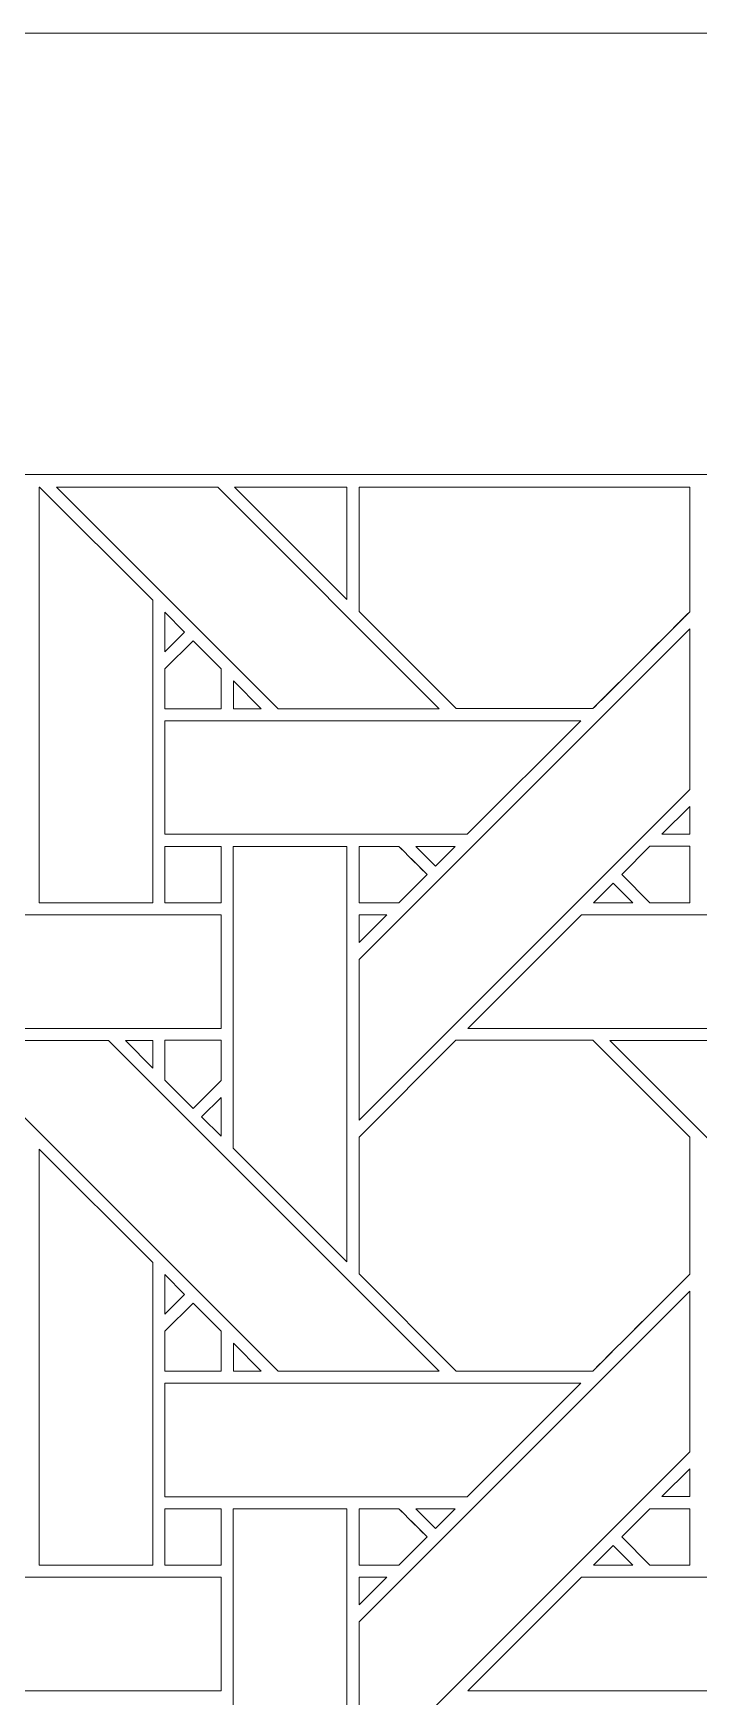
# Model space of a CAD drawing. Header units: inches. Extents: x 7.4 to 17.4, y 4.1 to 14.1.
# Drawn here: x 12.154 to 13.107, y 11.712 to 14.095 of the extents above; entities that cross this region are included whole.
import ezdxf

# ---------------------------------------------------------------- set-up
doc = ezdxf.new("R2010")
doc.units = ezdxf.units.IN
doc.header["$MEASUREMENT"] = 0
doc.layers.add('Design', color=7, linetype='Continuous', lineweight=0)

msp = doc.modelspace()

# ---------------------------------------------------------------- linework, layer by layer
at = {"layer": 'Design'}
for points, knots in [([(7.3829, 14.0948), (7.3829, 14.0948), (7.3829, 4.0948), (7.3829, 4.0948), (7.3829, 4.0948), (17.3829, 4.0948), (17.3829, 4.0948), (17.3829, 4.0948), (17.3829, 14.0948), (17.3829, 14.0948), (17.3829, 14.0948), (7.3829, 14.0948), (7.3829, 14.0948)], [0, 0, 0, 0, 1, 1, 1, 2, 2, 2, 3, 3, 3, 4, 4, 4, 4]), ([(8.0149, 13.4627), (8.0149, 13.4627), (8.0149, 4.7268), (8.0149, 4.7268), (8.0149, 4.7268), (16.7508, 4.7268), (16.7508, 4.7268), (16.7508, 4.7268), (16.7508, 13.4627), (16.7508, 13.4627), (16.7508, 13.4627), (8.0149, 13.4627), (8.0149, 13.4627)], [0, 0, 0, 0, 1, 1, 1, 2, 2, 2, 3, 3, 3, 4, 4, 4, 4]), ([(12.1629, 13.4448), (12.1629, 13.4448), (12.3252, 13.283), (12.3252, 13.283), (12.3252, 13.283), (12.3252, 12.8493), (12.3252, 12.8493), (12.3252, 12.8493), (12.1625, 12.8493), (12.1625, 12.8493), (12.1625, 12.8493), (12.1625, 13.4448), (12.1625, 13.4448), (12.1625, 13.4448), (12.1629, 13.4448), (12.1629, 13.4448)], [0, 0, 0, 0, 1, 1, 1, 2, 2, 2, 3, 3, 3, 4, 4, 4, 5, 5, 5, 5]), ([(12.7354, 13.1273), (12.7354, 13.1273), (12.5044, 13.1273), (12.5044, 13.1273), (12.5044, 13.1273), (12.187, 13.4448), (12.187, 13.4448), (12.187, 13.4448), (12.418, 13.4448), (12.418, 13.4448), (12.418, 13.4448), (12.7354, 13.1273), (12.7354, 13.1273)], [0, 0, 0, 0, 1, 1, 1, 2, 2, 2, 3, 3, 3, 4, 4, 4, 4]), ([(12.6032, 13.4448), (12.6032, 13.4448), (12.6032, 13.2837), (12.6032, 13.2837), (12.6032, 13.2837), (12.4422, 13.4448), (12.4422, 13.4448), (12.4422, 13.4448), (12.6032, 13.4448), (12.6032, 13.4448)], [0, 0, 0, 0, 1, 1, 1, 2, 2, 2, 3, 3, 3, 3]), ([(13.0941, 13.4448), (13.0941, 13.4448), (13.0941, 13.2661), (13.0941, 13.2661), (13.0763, 13.2481), (12.9643, 13.1364), (12.9553, 13.1274), (12.9553, 13.1274), (12.7596, 13.1274), (12.7596, 13.1274), (12.7596, 13.1274), (12.6204, 13.2666), (12.6204, 13.2666), (12.6204, 13.2666), (12.6204, 13.4448), (12.6204, 13.4448), (12.6204, 13.4448), (13.0941, 13.4448), (13.0941, 13.4448)], [0, 0, 0, 0, 1, 1, 1, 2, 2, 2, 3, 3, 3, 4, 4, 4, 5, 5, 5, 6, 6, 6, 6]), ([(13.0941, 13.4448), (13.0941, 13.4448), (13.0941, 13.2661), (13.0941, 13.2661), (13.0759, 13.2477), (12.964, 13.1361), (12.9553, 13.1274), (12.9553, 13.1274), (12.7596, 13.1274), (12.7596, 13.1274), (12.7596, 13.1274), (12.6204, 13.2666), (12.6204, 13.2666), (12.6204, 13.2666), (12.6204, 13.4448), (12.6204, 13.4448), (12.6204, 13.4448), (13.0941, 13.4448), (13.0941, 13.4448)], [0, 0, 0, 0, 1, 1, 1, 2, 2, 2, 3, 3, 3, 4, 4, 4, 5, 5, 5, 6, 6, 6, 6]), ([(12.3425, 13.2088), (12.3425, 13.2088), (12.3425, 13.2655), (12.3425, 13.2655), (12.3425, 13.2655), (12.3707, 13.2369), (12.3707, 13.2369), (12.3707, 13.2369), (12.3425, 13.2088), (12.3425, 13.2088)], [0, 0, 0, 0, 1, 1, 1, 2, 2, 2, 3, 3, 3, 3]), ([(12.3425, 13.1271), (12.3425, 13.1271), (12.3425, 13.1844), (12.3425, 13.1844), (12.3425, 13.1844), (12.3829, 13.2247), (12.3829, 13.2247), (12.3829, 13.2247), (12.4232, 13.1844), (12.4232, 13.1844), (12.4232, 13.1844), (12.4232, 13.1271), (12.4232, 13.1271), (12.4232, 13.1271), (12.3425, 13.1271), (12.3425, 13.1271)], [0, 0, 0, 0, 1, 1, 1, 2, 2, 2, 3, 3, 3, 4, 4, 4, 5, 5, 5, 5]), ([(12.3829, 13.2247), (12.3829, 13.2247), (12.4232, 13.1844), (12.4232, 13.1844), (12.4232, 13.1844), (12.4232, 13.1271), (12.4232, 13.1271), (12.4232, 13.1271), (12.3425, 13.1271), (12.3425, 13.1271), (12.3425, 13.1271), (12.3425, 13.1844), (12.3425, 13.1844), (12.3425, 13.1844), (12.3829, 13.2247), (12.3829, 13.2247)], [0, 0, 0, 0, 1, 1, 1, 2, 2, 2, 3, 3, 3, 4, 4, 4, 5, 5, 5, 5]), ([(13.0941, 13.0116), (13.0941, 13.0116), (12.6204, 12.5379), (12.6204, 12.5379), (12.6204, 12.5379), (12.6204, 12.768), (12.6204, 12.768), (12.6204, 12.768), (13.0941, 13.2416), (13.0941, 13.2416), (13.0941, 13.2416), (13.0941, 13.0116), (13.0941, 13.0116)], [0, 0, 0, 0, 1, 1, 1, 2, 2, 2, 3, 3, 3, 4, 4, 4, 4]), ([(12.4405, 13.1273), (12.4405, 13.1273), (12.4405, 13.1671), (12.4405, 13.1671), (12.4405, 13.1671), (12.4802, 13.1273), (12.4802, 13.1273), (12.4802, 13.1273), (12.4405, 13.1273), (12.4405, 13.1273)], [0, 0, 0, 0, 1, 1, 1, 2, 2, 2, 3, 3, 3, 3]), ([(12.9382, 13.1101), (12.9382, 13.1101), (12.7755, 12.9474), (12.7755, 12.9474), (12.7755, 12.9474), (12.3425, 12.9474), (12.3425, 12.9474), (12.3425, 12.9474), (12.3425, 13.1101), (12.3425, 13.1101), (12.3425, 13.1101), (12.9382, 13.1101), (12.9382, 13.1101)], [0, 0, 0, 0, 1, 1, 1, 2, 2, 2, 3, 3, 3, 4, 4, 4, 4]), ([(13.0543, 12.9474), (13.0543, 12.9474), (13.0941, 12.9872), (13.0941, 12.9872), (13.0941, 12.9872), (13.0941, 12.9474), (13.0941, 12.9474), (13.0941, 12.9474), (13.0543, 12.9474), (13.0543, 12.9474)], [0, 0, 0, 0, 1, 1, 1, 2, 2, 2, 3, 3, 3, 3]), ([(12.3425, 12.8494), (12.3425, 12.8494), (12.3425, 12.9301), (12.3425, 12.9301), (12.3425, 12.9301), (12.4228, 12.9301), (12.4228, 12.9301), (12.4228, 12.9301), (12.4228, 12.8494), (12.4228, 12.8494), (12.4228, 12.8494), (12.3425, 12.8494), (12.3425, 12.8494)], [0, 0, 0, 0, 1, 1, 1, 2, 2, 2, 3, 3, 3, 4, 4, 4, 4]), ([(12.4228, 12.9301), (12.4228, 12.9301), (12.4228, 12.8494), (12.4228, 12.8494), (12.4228, 12.8494), (12.3425, 12.8494), (12.3425, 12.8494), (12.3425, 12.8494), (12.3425, 12.9301), (12.3425, 12.9301), (12.3425, 12.9301), (12.4228, 12.9301), (12.4228, 12.9301)], [0, 0, 0, 0, 1, 1, 1, 2, 2, 2, 3, 3, 3, 4, 4, 4, 4]), ([(12.4403, 12.4979), (12.4403, 12.4979), (12.4403, 12.9301), (12.4403, 12.9301), (12.4403, 12.9301), (12.6032, 12.9301), (12.6032, 12.9301), (12.6032, 12.9301), (12.6032, 12.335), (12.6032, 12.335), (12.6032, 12.335), (12.4403, 12.4979), (12.4403, 12.4979)], [0, 0, 0, 0, 1, 1, 1, 2, 2, 2, 3, 3, 3, 4, 4, 4, 4]), ([(12.6204, 12.8494), (12.6204, 12.8494), (12.6204, 12.9301), (12.6204, 12.9301), (12.6204, 12.9301), (12.6775, 12.9301), (12.6775, 12.9301), (12.6826, 12.925), (12.7134, 12.8942), (12.7178, 12.8898), (12.7178, 12.8898), (12.6774, 12.8494), (12.6774, 12.8494), (12.6774, 12.8494), (12.6204, 12.8494), (12.6204, 12.8494)], [0, 0, 0, 0, 1, 1, 1, 2, 2, 2, 3, 3, 3, 4, 4, 4, 5, 5, 5, 5]), ([(12.7178, 12.8898), (12.7178, 12.8898), (12.6774, 12.8494), (12.6774, 12.8494), (12.6774, 12.8494), (12.6204, 12.8494), (12.6204, 12.8494), (12.6204, 12.8494), (12.6204, 12.9301), (12.6204, 12.9301), (12.6204, 12.9301), (12.6775, 12.9301), (12.6775, 12.9301), (12.6828, 12.9248), (12.7136, 12.894), (12.7178, 12.8898)], [0, 0, 0, 0, 1, 1, 1, 2, 2, 2, 3, 3, 3, 4, 4, 4, 5, 5, 5, 5]), ([(12.7018, 12.9301), (12.7018, 12.9301), (12.7583, 12.9301), (12.7583, 12.9301), (12.7583, 12.9301), (12.73, 12.9019), (12.73, 12.9019), (12.73, 12.9019), (12.7018, 12.9301), (12.7018, 12.9301)], [0, 0, 0, 0, 1, 1, 1, 2, 2, 2, 3, 3, 3, 3]), ([(13.037, 12.8494), (13.037, 12.8494), (12.9966, 12.8897), (12.9966, 12.8897), (12.9966, 12.8897), (13.037, 12.9302), (13.037, 12.9302), (13.037, 12.9302), (13.0941, 12.9302), (13.0941, 12.9302), (13.0941, 12.9302), (13.0941, 12.8494), (13.0941, 12.8494), (13.0941, 12.8494), (13.037, 12.8494), (13.037, 12.8494)], [0, 0, 0, 0, 1, 1, 1, 2, 2, 2, 3, 3, 3, 4, 4, 4, 5, 5, 5, 5]), ([(13.0941, 12.9302), (13.0941, 12.9302), (13.0941, 12.8494), (13.0941, 12.8494), (13.0941, 12.8494), (13.037, 12.8494), (13.037, 12.8494), (13.037, 12.8494), (12.9966, 12.8897), (12.9966, 12.8897), (12.9966, 12.8897), (13.037, 12.9302), (13.037, 12.9302), (13.037, 12.9302), (13.0941, 12.9302), (13.0941, 12.9302)], [0, 0, 0, 0, 1, 1, 1, 2, 2, 2, 3, 3, 3, 4, 4, 4, 5, 5, 5, 5]), ([(13.0127, 12.8493), (13.0127, 12.8493), (12.9562, 12.8493), (12.9562, 12.8493), (12.9562, 12.8493), (12.9845, 12.8776), (12.9845, 12.8776), (12.9845, 12.8776), (13.0127, 12.8493), (13.0127, 12.8493)], [0, 0, 0, 0, 1, 1, 1, 2, 2, 2, 3, 3, 3, 3]), ([(12.4228, 12.8322), (12.4228, 12.8322), (12.4228, 12.6694), (12.4228, 12.6694), (12.4228, 12.6694), (11.8275, 12.6694), (11.8275, 12.6694), (11.8275, 12.6694), (11.9904, 12.8322), (11.9904, 12.8322), (11.9904, 12.8322), (12.4228, 12.8322), (12.4228, 12.8322)], [0, 0, 0, 0, 1, 1, 1, 2, 2, 2, 3, 3, 3, 4, 4, 4, 4]), ([(12.6602, 12.8322), (12.6602, 12.8322), (12.6204, 12.7924), (12.6204, 12.7924), (12.6204, 12.7924), (12.6204, 12.8322), (12.6204, 12.8322), (12.6204, 12.8322), (12.6602, 12.8322), (12.6602, 12.8322)], [0, 0, 0, 0, 1, 1, 1, 2, 2, 2, 3, 3, 3, 3]), ([(13.3715, 12.8322), (13.3715, 12.8322), (13.3715, 12.6694), (13.3715, 12.6694), (13.3715, 12.6694), (12.7762, 12.6694), (12.7762, 12.6694), (12.7762, 12.6694), (12.9391, 12.8322), (12.9391, 12.8322), (12.9391, 12.8322), (13.3715, 12.8322), (13.3715, 12.8322)], [0, 0, 0, 0, 1, 1, 1, 2, 2, 2, 3, 3, 3, 4, 4, 4, 4]), ([(12.7354, 12.1786), (12.7354, 12.1786), (12.5044, 12.1786), (12.5044, 12.1786), (12.5044, 12.1786), (12.0308, 12.6522), (12.0308, 12.6522), (12.0308, 12.6522), (12.2618, 12.6522), (12.2618, 12.6522), (12.2618, 12.6522), (12.7354, 12.1786), (12.7354, 12.1786)], [0, 0, 0, 0, 1, 1, 1, 2, 2, 2, 3, 3, 3, 4, 4, 4, 4]), ([(12.2859, 12.6522), (12.2859, 12.6522), (12.3253, 12.6522), (12.3253, 12.6522), (12.3253, 12.6522), (12.3253, 12.6124), (12.3253, 12.6124), (12.3253, 12.6124), (12.2859, 12.6522), (12.2859, 12.6522)], [0, 0, 0, 0, 1, 1, 1, 2, 2, 2, 3, 3, 3, 3]), ([(12.4228, 12.6523), (12.4228, 12.6523), (12.4228, 12.5947), (12.4228, 12.5947), (12.4228, 12.5947), (12.3828, 12.5547), (12.3828, 12.5547), (12.3828, 12.5547), (12.3425, 12.5951), (12.3425, 12.5951), (12.3425, 12.5951), (12.3425, 12.6523), (12.3425, 12.6523), (12.3425, 12.6523), (12.4228, 12.6523), (12.4228, 12.6523)], [0, 0, 0, 0, 1, 1, 1, 2, 2, 2, 3, 3, 3, 4, 4, 4, 5, 5, 5, 5]), ([(12.4228, 12.5947), (12.4228, 12.5947), (12.3828, 12.5547), (12.3828, 12.5547), (12.3828, 12.5547), (12.3425, 12.5951), (12.3425, 12.5951), (12.3425, 12.5951), (12.3425, 12.6523), (12.3425, 12.6523), (12.3425, 12.6523), (12.4228, 12.6523), (12.4228, 12.6523), (12.4228, 12.6523), (12.4228, 12.5947), (12.4228, 12.5947)], [0, 0, 0, 0, 1, 1, 1, 2, 2, 2, 3, 3, 3, 4, 4, 4, 5, 5, 5, 5]), ([(12.7591, 12.6523), (12.7591, 12.6523), (12.9553, 12.6523), (12.9553, 12.6523), (12.9553, 12.6523), (13.0941, 12.5135), (13.0941, 12.5135), (13.0941, 12.5135), (13.0941, 12.3173), (13.0941, 12.3173), (13.0763, 12.2994), (12.9643, 12.1876), (12.9553, 12.1786), (12.9553, 12.1786), (12.7596, 12.1786), (12.7596, 12.1786), (12.7596, 12.1786), (12.6204, 12.3179), (12.6204, 12.3179), (12.6204, 12.3179), (12.6204, 12.5135), (12.6204, 12.5135), (12.6204, 12.5135), (12.7591, 12.6523), (12.7591, 12.6523)], [0, 0, 0, 0, 1, 1, 1, 2, 2, 2, 3, 3, 3, 4, 4, 4, 5, 5, 5, 6, 6, 6, 7, 7, 7, 8, 8, 8, 8]), ([(13.0941, 12.5135), (13.0941, 12.5135), (13.0941, 12.3173), (13.0941, 12.3173), (13.0755, 12.2986), (12.9637, 12.187), (12.9553, 12.1786), (12.9553, 12.1786), (12.7596, 12.1786), (12.7596, 12.1786), (12.7596, 12.1786), (12.6204, 12.3179), (12.6204, 12.3179), (12.6204, 12.3179), (12.6204, 12.5135), (12.6204, 12.5135), (12.6204, 12.5135), (12.7591, 12.6523), (12.7591, 12.6523), (12.7591, 12.6523), (12.9553, 12.6523), (12.9553, 12.6523), (12.9553, 12.6523), (13.0941, 12.5135), (13.0941, 12.5135)], [0, 0, 0, 0, 1, 1, 1, 2, 2, 2, 3, 3, 3, 4, 4, 4, 5, 5, 5, 6, 6, 6, 7, 7, 7, 8, 8, 8, 8]), ([(13.6841, 12.1786), (13.6841, 12.1786), (13.4531, 12.1786), (13.4531, 12.1786), (13.4531, 12.1786), (12.9795, 12.6522), (12.9795, 12.6522), (12.9795, 12.6522), (13.2105, 12.6522), (13.2105, 12.6522), (13.2105, 12.6522), (13.6841, 12.1786), (13.6841, 12.1786)], [0, 0, 0, 0, 1, 1, 1, 2, 2, 2, 3, 3, 3, 4, 4, 4, 4]), ([(12.4228, 12.5704), (12.4228, 12.5704), (12.4228, 12.5152), (12.4228, 12.5152), (12.4228, 12.5152), (12.395, 12.5426), (12.395, 12.5426), (12.395, 12.5426), (12.4228, 12.5704), (12.4228, 12.5704)], [0, 0, 0, 0, 1, 1, 1, 2, 2, 2, 3, 3, 3, 3]), ([(12.1625, 11.9006), (12.1625, 11.9006), (12.1625, 12.4964), (12.1625, 12.4964), (12.1625, 12.4964), (12.3252, 12.3343), (12.3252, 12.3343), (12.3252, 12.3343), (12.3252, 11.9006), (12.3252, 11.9006), (12.3252, 11.9006), (12.1625, 11.9006), (12.1625, 11.9006)], [0, 0, 0, 0, 1, 1, 1, 2, 2, 2, 3, 3, 3, 4, 4, 4, 4]), ([(12.3425, 12.26), (12.3425, 12.26), (12.3425, 12.3168), (12.3425, 12.3168), (12.3425, 12.3168), (12.3707, 12.2882), (12.3707, 12.2882), (12.3707, 12.2882), (12.3425, 12.26), (12.3425, 12.26)], [0, 0, 0, 0, 1, 1, 1, 2, 2, 2, 3, 3, 3, 3]), ([(12.3425, 12.1784), (12.3425, 12.1784), (12.3425, 12.2357), (12.3425, 12.2357), (12.3425, 12.2357), (12.3829, 12.276), (12.3829, 12.276), (12.3829, 12.276), (12.4232, 12.2357), (12.4232, 12.2357), (12.4232, 12.2357), (12.4232, 12.1784), (12.4232, 12.1784), (12.4232, 12.1784), (12.3425, 12.1784), (12.3425, 12.1784)], [0, 0, 0, 0, 1, 1, 1, 2, 2, 2, 3, 3, 3, 4, 4, 4, 5, 5, 5, 5]), ([(12.3829, 12.276), (12.3829, 12.276), (12.4232, 12.2357), (12.4232, 12.2357), (12.4232, 12.2357), (12.4232, 12.1784), (12.4232, 12.1784), (12.4232, 12.1784), (12.3425, 12.1784), (12.3425, 12.1784), (12.3425, 12.1784), (12.3425, 12.2357), (12.3425, 12.2357), (12.3425, 12.2357), (12.3829, 12.276), (12.3829, 12.276)], [0, 0, 0, 0, 1, 1, 1, 2, 2, 2, 3, 3, 3, 4, 4, 4, 5, 5, 5, 5]), ([(13.0941, 12.0628), (13.0941, 12.0628), (12.6204, 11.5892), (12.6204, 11.5892), (12.6204, 11.5892), (12.6204, 11.8193), (12.6204, 11.8193), (12.6204, 11.8193), (13.0941, 12.2929), (13.0941, 12.2929), (13.0941, 12.2929), (13.0941, 12.0628), (13.0941, 12.0628)], [0, 0, 0, 0, 1, 1, 1, 2, 2, 2, 3, 3, 3, 4, 4, 4, 4]), ([(12.4405, 12.1786), (12.4405, 12.1786), (12.4405, 12.2184), (12.4405, 12.2184), (12.4405, 12.2184), (12.4802, 12.1786), (12.4802, 12.1786), (12.4802, 12.1786), (12.4405, 12.1786), (12.4405, 12.1786)], [0, 0, 0, 0, 1, 1, 1, 2, 2, 2, 3, 3, 3, 3]), ([(12.9382, 12.1613), (12.9382, 12.1613), (12.7755, 11.9986), (12.7755, 11.9986), (12.7755, 11.9986), (12.3425, 11.9986), (12.3425, 11.9986), (12.3425, 11.9986), (12.3425, 12.1613), (12.3425, 12.1613), (12.3425, 12.1613), (12.9382, 12.1613), (12.9382, 12.1613)], [0, 0, 0, 0, 1, 1, 1, 2, 2, 2, 3, 3, 3, 4, 4, 4, 4]), ([(13.0543, 11.9987), (13.0543, 11.9987), (13.0941, 12.0384), (13.0941, 12.0384), (13.0941, 12.0384), (13.0941, 11.9987), (13.0941, 11.9987), (13.0941, 11.9987), (13.0543, 11.9987), (13.0543, 11.9987)], [0, 0, 0, 0, 1, 1, 1, 2, 2, 2, 3, 3, 3, 3]), ([(12.3425, 11.9814), (12.3425, 11.9814), (12.4228, 11.9814), (12.4228, 11.9814), (12.4228, 11.9814), (12.4228, 11.9006), (12.4228, 11.9006), (12.4228, 11.9006), (12.3425, 11.9006), (12.3425, 11.9006), (12.3425, 11.9006), (12.3425, 11.9814), (12.3425, 11.9814)], [0, 0, 0, 0, 1, 1, 1, 2, 2, 2, 3, 3, 3, 4, 4, 4, 4]), ([(12.4228, 11.9814), (12.4228, 11.9814), (12.4228, 11.9006), (12.4228, 11.9006), (12.4228, 11.9006), (12.3425, 11.9006), (12.3425, 11.9006), (12.3425, 11.9006), (12.3425, 11.9814), (12.3425, 11.9814), (12.3425, 11.9814), (12.4228, 11.9814), (12.4228, 11.9814)], [0, 0, 0, 0, 1, 1, 1, 2, 2, 2, 3, 3, 3, 4, 4, 4, 4]), ([(12.4403, 11.5492), (12.4403, 11.5492), (12.4403, 11.9814), (12.4403, 11.9814), (12.4403, 11.9814), (12.6032, 11.9814), (12.6032, 11.9814), (12.6032, 11.9814), (12.6032, 11.3863), (12.6032, 11.3863), (12.6032, 11.3863), (12.4403, 11.5492), (12.4403, 11.5492)], [0, 0, 0, 0, 1, 1, 1, 2, 2, 2, 3, 3, 3, 4, 4, 4, 4]), ([(12.6775, 11.9814), (12.6826, 11.9763), (12.7134, 11.9455), (12.7178, 11.9411), (12.7178, 11.9411), (12.6774, 11.9006), (12.6774, 11.9006), (12.6774, 11.9006), (12.6204, 11.9006), (12.6204, 11.9006), (12.6204, 11.9006), (12.6204, 11.9814), (12.6204, 11.9814), (12.6204, 11.9814), (12.6775, 11.9814), (12.6775, 11.9814)], [0, 0, 0, 0, 1, 1, 1, 2, 2, 2, 3, 3, 3, 4, 4, 4, 5, 5, 5, 5]), ([(12.7178, 11.9411), (12.7178, 11.9411), (12.6774, 11.9006), (12.6774, 11.9006), (12.6774, 11.9006), (12.6204, 11.9006), (12.6204, 11.9006), (12.6204, 11.9006), (12.6204, 11.9814), (12.6204, 11.9814), (12.6204, 11.9814), (12.6775, 11.9814), (12.6775, 11.9814), (12.6828, 11.9761), (12.7136, 11.9452), (12.7178, 11.9411)], [0, 0, 0, 0, 1, 1, 1, 2, 2, 2, 3, 3, 3, 4, 4, 4, 5, 5, 5, 5]), ([(12.7018, 11.9814), (12.7018, 11.9814), (12.7583, 11.9814), (12.7583, 11.9814), (12.7583, 11.9814), (12.73, 11.9532), (12.73, 11.9532), (12.73, 11.9532), (12.7018, 11.9814), (12.7018, 11.9814)], [0, 0, 0, 0, 1, 1, 1, 2, 2, 2, 3, 3, 3, 3]), ([(13.037, 11.9006), (13.037, 11.9006), (12.9966, 11.941), (12.9966, 11.941), (12.9966, 11.941), (13.037, 11.9814), (13.037, 11.9814), (13.037, 11.9814), (13.0941, 11.9814), (13.0941, 11.9814), (13.0941, 11.9814), (13.0941, 11.9006), (13.0941, 11.9006), (13.0941, 11.9006), (13.037, 11.9006), (13.037, 11.9006)], [0, 0, 0, 0, 1, 1, 1, 2, 2, 2, 3, 3, 3, 4, 4, 4, 5, 5, 5, 5]), ([(13.0941, 11.9814), (13.0941, 11.9814), (13.0941, 11.9006), (13.0941, 11.9006), (13.0941, 11.9006), (13.037, 11.9006), (13.037, 11.9006), (13.037, 11.9006), (12.9966, 11.941), (12.9966, 11.941), (12.9966, 11.941), (13.037, 11.9814), (13.037, 11.9814), (13.037, 11.9814), (13.0941, 11.9814), (13.0941, 11.9814)], [0, 0, 0, 0, 1, 1, 1, 2, 2, 2, 3, 3, 3, 4, 4, 4, 5, 5, 5, 5]), ([(13.0127, 11.9006), (13.0127, 11.9006), (12.9562, 11.9006), (12.9562, 11.9006), (12.9562, 11.9006), (12.9845, 11.9289), (12.9845, 11.9289), (12.9845, 11.9289), (13.0127, 11.9006), (13.0127, 11.9006)], [0, 0, 0, 0, 1, 1, 1, 2, 2, 2, 3, 3, 3, 3]), ([(12.4228, 11.8835), (12.4228, 11.8835), (12.4228, 11.7206), (12.4228, 11.7206), (12.4228, 11.7206), (11.8275, 11.7206), (11.8275, 11.7206), (11.8275, 11.7206), (11.9904, 11.8835), (11.9904, 11.8835), (11.9904, 11.8835), (12.4228, 11.8835), (12.4228, 11.8835)], [0, 0, 0, 0, 1, 1, 1, 2, 2, 2, 3, 3, 3, 4, 4, 4, 4]), ([(12.6602, 11.8835), (12.6602, 11.8835), (12.6204, 11.8436), (12.6204, 11.8436), (12.6204, 11.8436), (12.6204, 11.8835), (12.6204, 11.8835), (12.6204, 11.8835), (12.6602, 11.8835), (12.6602, 11.8835)], [0, 0, 0, 0, 1, 1, 1, 2, 2, 2, 3, 3, 3, 3]), ([(13.3715, 11.8835), (13.3715, 11.8835), (13.3715, 11.7207), (13.3715, 11.7207), (13.3715, 11.7207), (12.7762, 11.7207), (12.7762, 11.7207), (12.7762, 11.7207), (12.9391, 11.8835), (12.9391, 11.8835), (12.9391, 11.8835), (13.3715, 11.8835), (13.3715, 11.8835)], [0, 0, 0, 0, 1, 1, 1, 2, 2, 2, 3, 3, 3, 4, 4, 4, 4])]:
    msp.add_open_spline(points, degree=3, knots=knots, dxfattribs=at)

doc.saveas('drawing.dxf')
